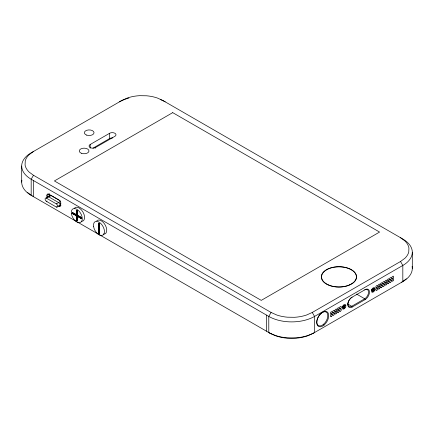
<?xml version="1.0" encoding="UTF-8"?>
<svg xmlns="http://www.w3.org/2000/svg" width="434" height="434" viewBox="0 0 434 434"><rect width="100%" height="100%" fill="white"/><g stroke="black" fill="none" stroke-linecap="round" stroke-linejoin="round"><path stroke-width="0.65" d="M21.7 166.021L21.7 182.139M412.3 268.364L412.3 252.246M342.388 306.626L343.533 307.288L343.24 308.574L344.059 307.418L344.889 307.614L344.585 306.675L343.44 306.013L343.978 305.238M371.58 289.771L372.725 290.433L372.432 291.719L373.251 290.568L374.081 290.758L373.772 289.82L372.627 289.163L372.936 290.096L374.081 290.758M33.467 151.488L29.078 154.732A29.572 17.072 0 0 0 25.253 160.916L25.074 165.028A29.517 17.04 0 0 0 29.083 172.027L33.467 175.271L31.177 179.237L31.177 195.354L269.937 333.193L275.867 335.867A31.21 18.022 0 0 0 287.167 338.2L296.183 338.2A31.21 18.022 0 0 0 307.484 335.873L313.419 333.193L402.823 281.574A32.366 18.684 0 0 0 412.126 266.433M271.076 312.453L268.787 316.419L268.787 332.536A32.366 18.684 0 0 0 314.558 332.536L314.558 316.419L312.268 312.453L306.648 314.986A29.517 17.04 0 0 1 294.523 317.297L287.4 317.194A29.572 17.072 0 0 1 276.697 314.986L271.076 312.453L33.467 175.271M344.585 306.675L345.388 305.509L344.379 306.084L343.234 305.422M373.772 289.82L374.58 288.653L373.571 289.228L373.24 288.317L372.92 289.608L371.911 290.21L372.725 290.433M406.316 278.812L401.678 282.236M325.413 270.528L327.936 269.075A17.431 10.063 0 0 1 349.999 269.091L352.506 270.528A17.431 10.063 0 0 1 352.495 283.25L349.978 284.715M312.268 312.453L400.533 261.496L404.922 258.252A29.572 17.072 0 0 0 408.747 252.067L408.926 247.955A29.517 17.04 0 0 0 404.917 240.957L400.533 237.713M90.18 144.5L109.634 133.271A3.722 2.148 0 0 1 114.896 133.271A3.722 2.148 0 0 1 114.896 136.309L95.442 147.544A3.722 2.148 0 0 1 90.18 147.544A3.722 2.148 0 0 1 90.18 144.5L90.18 148.2M93.039 148.135L109.634 138.554A3.722 2.148 0 0 1 112.65 137.941M46.915 197.741A2.919 1.687 60 0 1 46.883 197.291L46.883 195.398L49.378 193.96M46.883 197.291L49.172 195.967L49.172 194.079A2.919 1.687 60 0 1 49.178 193.868M56.892 206.714L56.322 207.045L46.481 201.36A1.942 1.123 60 0 1 45.109 198.984A1.942 1.123 60 0 1 46.481 198.192L51.06 195.55L60.321 200.899M46.481 201.36L47.051 201.034M46.481 198.192L56.322 203.871L60.326 201.56M61.02 205.184A2.919 1.687 60 0 1 60.836 205.087L58.547 206.41A2.919 1.687 60 0 0 60.614 205.217L60.614 203.324L61.042 203.079M58.037 206.052L58.324 205.89M77.567 220.678L77.567 216.333L77.567 220.678L76.476 220.049L76.476 215.703L72.516 213.68L72.516 212.617L76.476 214.64L76.476 210.278L76.476 214.64M72.516 213.68L76.476 215.703M76.248 210.409L77.567 210.908L77.567 215.269L81.294 217.423L81.294 218.486L77.339 216.463M77.339 211.038L77.567 215.269M76.248 215.834L76.476 220.049M77.339 215.4L81.294 217.423M98.54 223.228L99.63 223.591L99.402 233.601L98.54 233.101L98.54 223.228L99.63 223.591M98.54 233.101L99.63 233.47M352.148 297.154A6.076 3.51 -60 0 0 347.851 304.592A6.076 3.51 -60 0 0 352.148 307.071L365.168 299.563L364.706 298.771L356.612 294.095M372.936 290.096L372.106 289.907L373.251 290.568M344.889 307.614L342.914 306.757L344.059 307.418M343.533 307.288L342.719 307.066L343.733 306.458L344.048 305.167L344.379 306.084M327.936 284.715L325.413 283.256M269.937 333.193L271.022 333.8M347.639 303.952L351.686 306.29L352.148 307.082M76.476 210.278L77.567 210.908M72.516 212.617L76.248 214.77M77.567 216.333L81.294 218.486M76.248 220.179L77.339 220.808M32.322 196.016L27.689 192.593M400.533 261.496L402.823 265.456L402.823 281.574M343.44 306.013L343.744 306.952M266.498 315.095L266.498 331.213M109.634 133.271L109.634 138.554M99.402 223.727L99.402 233.601M98.768 223.098L98.768 232.971M95.442 147.544L95.442 148.2M81.066 217.553L81.066 218.617M72.744 212.486L72.744 213.55M33.467 180.555L33.467 196.673M58.807 205.83A1.942 1.123 60 0 0 59.973 204.815A1.942 1.123 60 0 0 58.601 202.553L48.76 196.873A1.942 1.123 60 0 0 47.387 197.665M119.442 101.849A32.366 18.684 0 0 1 128.893 98.062M160.667 99.668A32.366 18.684 0 0 1 165.213 101.849M31.177 195.354A32.366 18.684 0 0 1 21.874 180.213M49.205 196.423A2.919 1.687 60 0 1 49.172 195.967M46.883 195.398A2.919 1.687 60 0 1 48.944 194.204L58.547 199.748A2.919 1.687 60 0 1 60.614 203.324M74.203 208.559A7.769 4.486 60 0 1 82.965 212.042A7.769 4.486 60 0 1 81.603 221.378M96.663 220.971A7.769 4.486 60 0 1 105.516 225.539A7.769 4.486 60 0 1 103.281 234.159M49.688 196.342A1.942 1.123 60 0 1 51.06 195.55M56.322 203.871A1.942 1.123 60 0 1 57.695 206.253A1.942 1.123 60 0 1 56.322 207.045M349.999 284.693A17.431 10.063 0 0 1 327.968 284.693M325.473 283.25A17.431 10.063 0 0 1 325.473 270.534M364.706 289.89A5.436 3.141 -60 0 1 368.553 292.109A5.436 3.141 -60 0 1 364.706 298.771L351.686 306.29A5.436 3.141 -60 0 1 347.846 304.071A5.436 3.141 -60 0 1 351.686 297.409L365.168 289.63A6.076 3.51 -60 0 1 369.459 292.115A6.076 3.51 -60 0 1 365.168 299.558M121.732 100.531L31.177 152.811A32.366 18.684 0 0 0 31.177 179.237L268.787 316.419A32.366 18.684 0 0 0 314.558 316.419L402.823 265.456A32.366 18.684 0 0 0 402.823 239.031L162.924 100.531L157.309 97.997A29.572 17.072 0 0 0 146.6 95.789L139.477 95.681A29.517 17.04 0 0 0 127.352 97.997L121.732 100.531M172.721 112.639L54.407 180.945L261.263 300.371L379.571 232.065L172.721 112.639M344.531 308.552A2.588 1.497 -60 0 0 345.35 304.543A2.588 1.497 -60 0 0 342.29 307.256A2.588 1.497 -60 0 0 344.531 308.552M373.701 291.713A2.588 1.497 -60 0 0 374.52 287.699A2.588 1.497 -60 0 0 371.455 290.417A2.588 1.497 -60 0 0 373.701 291.713M81.277 153.229A4.855 2.805 0 0 0 88.954 151.249A4.855 2.805 0 0 0 82.145 148.401A4.855 2.805 0 0 0 81.277 153.229M86.762 135.142A4.855 2.805 0 0 0 94.042 132.717A4.855 2.805 0 0 0 86.762 130.287A4.855 2.805 0 0 0 86.762 135.142M71.371 213.474A7.769 4.486 60 0 0 80.252 222.528A7.769 4.486 60 0 0 78.755 210.816A7.769 4.486 60 0 0 71.371 213.474M93.549 226.282A7.769 4.486 60 0 0 102.429 235.337A7.769 4.486 60 0 0 100.932 223.624A7.769 4.486 60 0 0 93.549 226.282M331.511 316.37A1.297 0.749 -60 0 0 331.918 314.362A1.297 0.749 -60 0 0 330.388 315.724A1.297 0.749 -60 0 0 331.511 316.37M331.511 313.728A1.297 0.749 -60 0 0 331.918 311.721A1.297 0.749 -60 0 0 330.388 313.082A1.297 0.749 -60 0 0 331.511 313.728M333.8 312.404A1.297 0.749 -60 0 0 334.207 310.402A1.297 0.749 -60 0 0 332.677 311.758A1.297 0.749 -60 0 0 333.8 312.404M333.8 315.046A1.297 0.749 -60 0 0 334.207 313.044A1.297 0.749 -60 0 0 332.677 314.4A1.297 0.749 -60 0 0 333.8 315.046M336.084 313.728A1.297 0.749 -60 0 0 336.496 311.721A1.297 0.749 -60 0 0 334.967 313.082A1.297 0.749 -60 0 0 336.084 313.728M336.084 311.086A1.297 0.749 -60 0 0 336.496 309.079A1.297 0.749 -60 0 0 334.967 310.435A1.297 0.749 -60 0 0 336.084 311.086M338.374 309.762A1.297 0.749 -60 0 0 338.786 307.76A1.297 0.749 -60 0 0 337.256 309.116A1.297 0.749 -60 0 0 338.374 309.762M338.374 312.404A1.297 0.749 -60 0 0 338.786 310.402A1.297 0.749 -60 0 0 337.256 311.758A1.297 0.749 -60 0 0 338.374 312.404M340.663 311.086A1.297 0.749 -60 0 0 341.075 309.079A1.297 0.749 -60 0 0 339.545 310.435A1.297 0.749 -60 0 0 340.663 311.086M340.663 308.444A1.297 0.749 -60 0 0 341.075 306.437A1.297 0.749 -60 0 0 339.545 307.793A1.297 0.749 -60 0 0 340.663 308.444M376.956 290.129A1.297 0.749 -60 0 0 377.368 288.127A1.297 0.749 -60 0 0 375.839 289.483A1.297 0.749 -60 0 0 376.956 290.129M376.956 287.487A1.297 0.749 -60 0 0 377.368 285.485A1.297 0.749 -60 0 0 375.839 286.841A1.297 0.749 -60 0 0 376.956 287.487M379.245 286.169A1.297 0.749 -60 0 0 379.658 284.161A1.297 0.749 -60 0 0 378.123 285.518A1.297 0.749 -60 0 0 379.245 286.169M379.245 288.811A1.297 0.749 -60 0 0 379.658 286.803A1.297 0.749 -60 0 0 378.123 288.16A1.297 0.749 -60 0 0 379.245 288.811M381.535 287.487A1.297 0.749 -60 0 0 381.947 285.485A1.297 0.749 -60 0 0 380.412 286.841A1.297 0.749 -60 0 0 381.535 287.487M381.535 284.845A1.297 0.749 -60 0 0 381.947 282.838A1.297 0.749 -60 0 0 380.412 284.199A1.297 0.749 -60 0 0 381.535 284.845M383.824 283.527A1.297 0.749 -60 0 0 384.231 281.52A1.297 0.749 -60 0 0 382.701 282.876A1.297 0.749 -60 0 0 383.824 283.527M383.824 286.169A1.297 0.749 -60 0 0 384.231 284.161A1.297 0.749 -60 0 0 382.701 285.518A1.297 0.749 -60 0 0 383.824 286.169M386.114 282.203A1.297 0.749 -60 0 0 386.52 280.196A1.297 0.749 -60 0 0 384.991 281.558A1.297 0.749 -60 0 0 386.114 282.203M386.114 284.845A1.297 0.749 -60 0 0 386.52 282.838A1.297 0.749 -60 0 0 384.991 284.199A1.297 0.749 -60 0 0 386.114 284.845M388.397 280.879A1.297 0.749 -60 0 0 388.81 278.878A1.297 0.749 -60 0 0 387.28 280.234A1.297 0.749 -60 0 0 388.397 280.879M388.397 283.527A1.297 0.749 -60 0 0 388.81 281.52A1.297 0.749 -60 0 0 387.28 282.876A1.297 0.749 -60 0 0 388.397 283.527M390.687 279.561A1.297 0.749 -60 0 0 391.099 277.554A1.297 0.749 -60 0 0 389.569 278.916A1.297 0.749 -60 0 0 390.687 279.561M390.687 282.203A1.297 0.749 -60 0 0 391.099 280.196A1.297 0.749 -60 0 0 389.569 281.558A1.297 0.749 -60 0 0 390.687 282.203M392.976 278.237A1.297 0.749 -60 0 0 393.388 276.236A1.297 0.749 -60 0 0 391.853 277.592A1.297 0.749 -60 0 0 392.976 278.237M392.976 280.879A1.297 0.749 -60 0 0 393.388 278.878A1.297 0.749 -60 0 0 391.853 280.234A1.297 0.749 -60 0 0 392.976 280.879M330.111 285.708A17.637 10.183 0 0 0 356.569 276.887A17.637 10.183 0 0 0 330.111 268.071A17.637 10.183 0 0 0 330.111 285.708M323.715 324.165A7.817 4.514 -60 0 0 326.194 312.057A7.817 4.514 -60 0 0 316.945 320.254A7.817 4.514 -60 0 0 323.715 324.165M324.019 325.104A8.458 4.883 -60 0 0 327.176 311.889A8.458 4.883 -60 0 0 317.053 320.265A8.458 4.883 -60 0 0 324.019 325.104"/></g></svg>
